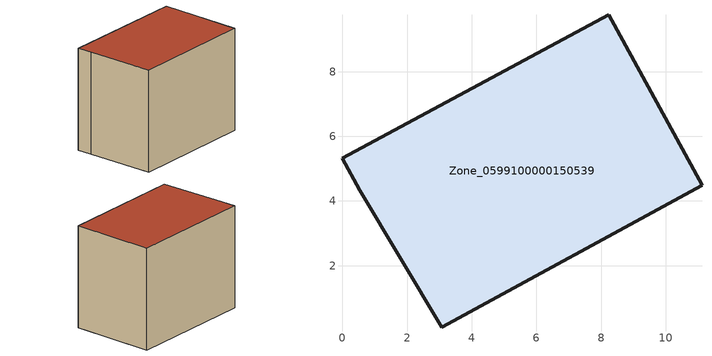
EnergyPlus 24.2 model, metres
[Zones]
Zone_0599100000150539
 floor ground (C_G): 11.12,4.49 3.06,0.09 0.54,4.34 0,5.32 8.24,9.77 z0
 wall outside (C_F): 11.12,4.49 8.24,9.77 0,5.32 0.54,4.34 3.06,0.09 11.12,4.49 z0:7.58
 roof outside (C_R): 3.06,0.09 11.12,4.49 8.24,9.77 0,5.32 0.54,4.34 z7.58
[BUILDING]
Pand.0599100000150539: North Axis=0; Terrain=City; Loads Convergence Tolerance Value=0.04; Temperature Convergence Tolerance Value=0.4; Solar Distribution=FullExterior; Maximum Number of Warmup Days=25; Minimum Number of Warmup Days=1
[Site:Location]
Rotterdam.The.Hague.AP_ZH_NLD Design_Conditions: Latitude=51.96; Longitude=4.45; Time Zone=1; Elevation=-4.5
[SITE:GROUNDTEMPERATURE:BUILDINGSURFACE]
18, 18, 18, 18, 18, 18, 18, 18, 18, 18, 18, 18
[MATERIAL] Thermal Absorptance=0.9; Solar Absorptance=0.7; Visible Absorptance=0.7
Name | Roughness | Thickness | Conductivity | Density | Specific Heat
G.TC.1965-1974 | MediumSmooth | 0.15 | 0.882353 | 540 | 1210
F.TC.1965-1974 | Rough | 0.3 | 0.697674 | 1920 | 840
R.TC.1965-1974 | MediumRough | 0.2 | 0.232558 | 1500 | 1000
[CONSTRUCTION]
C_G: G.TC.1965-1974
C_F: F.TC.1965-1974
C_R: R.TC.1965-1974
[ZONE]
Zone_0599100000150539: Type=1; Multiplier=1; Ceiling Height=Autocalculate; Volume=Autocalculate; Floor Area=autocalculate; Part of Total Floor Area=Yes
[ZONEINFILTRATION:DESIGNFLOWRATE]
Infil_Zone_0599100000150539: Zone or ZoneList or Space or SpaceList=Zone_0599100000150539; Schedule=AlwaysOn; Design Flow Rate Calculation Method=Flow/Area; Flow Rate per Floor Area=0.003; Constant Term Coefficient=1; Temperature Term Coefficient=0; Velocity Term Coefficient=0; Velocity Squared Term Coefficient=0
[HVACTEMPLATE:ZONE:IDEALLOADSAIRSYSTEM]
Zone_0599100000150539: Maximum Heating Supply Air Temperature=50; Minimum Cooling Supply Air Temperature=13; Maximum Heating Supply Air Humidity Ratio=0.0156; Minimum Cooling Supply Air Humidity Ratio=0.0077; Heating Limit=NoLimit; Cooling Limit=NoLimit; Dehumidification Control Type=ConstantSensibleHeatRatio; Cooling Sensible Heat Ratio=0.7; Dehumidification Setpoint=60; Humidification Control Type=None; Humidification Setpoint=30; Outdoor Air Method=None; Outdoor Air Flow Rate per Person=0.00944; Outdoor Air Flow Rate per Zone Floor Area=0; Outdoor Air Flow Rate per Zone=0; Demand Controlled Ventilation Type=None; Outdoor Air Economizer Type=NoEconomizer; Heat Recovery Type=None; Sensible Heat Recovery Effectiveness=0.7; Latent Heat Recovery Effectiveness=0.65
[ZONECONTROL:THERMOSTAT]
ThermostatControl_Zone_0599100000150539: Zone or ZoneList=Zone_0599100000150539; Control Type Schedule=DualSetpointControlType; Control 1=Thermostat_Zone_0599100000150539; Temperature Difference Between Cutout And Setpoint=0
[THERMOSTATSETPOINT:DUALSETPOINT]
Thermostat_Zone_0599100000150539: Heating Setpoint Temperature Schedule=HeatingSetpoint_Zone_0599100000150539; Cooling Setpoint Temperature Schedule=CoolingSetpoint_Zone_0599100000150539
[SCHEDULE:COMPACT]
HeatingSetpoint_Zone_0599100000150539: Through: 12/31, For: AllDays, Until: 24:00, 21
CoolingSetpoint_Zone_0599100000150539: Through: 12/31, For: AllDays, Until: 24:00, 24
DualSetpointControlType: Through: 12/31, For: AllDays, Until: 24:00, 4
AlwaysOn: Through: 12/31, For: AllDays, Until: 24:00, 1
